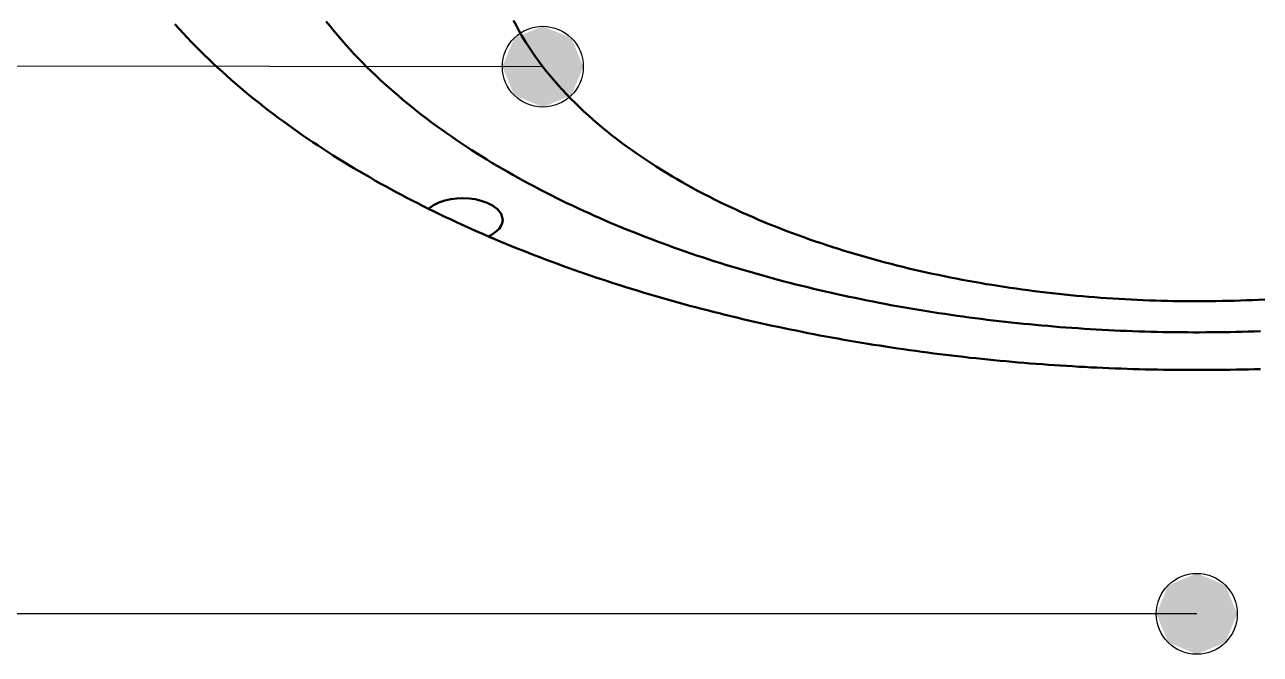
# Model space of a CAD drawing. Header units: millimetres. Extents: x 0 to 841, y 0 to 594.
# Drawn here: x 312.32 to 336.76, y 337.7 to 350.16 of the extents above; entities that cross this region are included whole.
import ezdxf

# ---------------------------------------------------------------- set-up
doc = ezdxf.new("R2010")
doc.units = ezdxf.units.MM
for name, color, linetype, lineweight in [('ACH', 7, 'CONTINUOUS', 13), ('COTA', 7, 'CONTINUOUS', 25), ('FINA', 7, 'CONTINUOUS', 25), ('VIS', 7, 'CONTINUOUS', 50)]:
    doc.layers.add(name, color=color, linetype=linetype, lineweight=lineweight)

msp = doc.modelspace()

# ---------------------------------------------------------------- hatches: boundary and pattern name
at = {"layer": 'ACH'}
h = msp.add_hatch(color=7, dxfattribs=at)
h.dxf.hatch_style = 1
h.paths.add_polyline_path([(323.365, 349.329), (323.131, 349.895), (322.565, 350.129), (321.999, 349.895), (321.765, 349.329), (321.999, 348.764), (322.565, 348.529), (323.131, 348.764)])
h = msp.add_hatch(color=7, dxfattribs=at)
h.dxf.hatch_style = 1
h.paths.add_polyline_path([(336.3, 338.504), (336.066, 339.07), (335.5, 339.304), (334.934, 339.07), (334.7, 338.504), (334.934, 337.939), (335.5, 337.704), (336.066, 337.939)])

# ---------------------------------------------------------------- linework, layer by layer
at = {"layer": 'COTA'}
for p, q in [((322.565, 349.329), (143.824, 349.5)), ((335.5, 338.504), (144.213, 338.504))]:
    msp.add_line(p, q, dxfattribs=at)
for centre in [(322.565, 349.329), (335.5, 338.504)]:
    msp.add_circle(centre, 0.8, dxfattribs=at)
at = {"layer": 'FINA'}
for points in [[(336.758, 344.096), (336.638, 344.092), (336.518, 344.088), (336.398, 344.085), (336.277, 344.082), (336.157, 344.079), (336.037, 344.077), (335.916, 344.076), (335.796, 344.074), (335.676, 344.074), (335.555, 344.073), (335.435, 344.073), (335.315, 344.074), (335.194, 344.075), (335.074, 344.076), (334.954, 344.078), (334.833, 344.08), (334.713, 344.082), (334.593, 344.085), (334.473, 344.088), (334.352, 344.092), (334.232, 344.096), (334.112, 344.101), (333.992, 344.106), (333.871, 344.111), (333.751, 344.117), (333.631, 344.124), (333.511, 344.13), (333.391, 344.137), (333.271, 344.145), (333.151, 344.153), (333.031, 344.161), (332.911, 344.17), (332.791, 344.179), (332.671, 344.189), (332.551, 344.199), (332.431, 344.21), (332.311, 344.221), (332.191, 344.232), (332.072, 344.244), (331.952, 344.256), (331.832, 344.269), (331.713, 344.282), (331.593, 344.295), (331.473, 344.309), (331.354, 344.324), (331.235, 344.338), (331.115, 344.354), (330.996, 344.369), (330.877, 344.385), (330.758, 344.402), (330.638, 344.419), (330.519, 344.437), (330.4, 344.454), (330.281, 344.473), (330.163, 344.492), (330.044, 344.511), (329.925, 344.531), (329.806, 344.551), (329.688, 344.571), (329.569, 344.592), (329.451, 344.614), (329.333, 344.636), (329.215, 344.658), (329.096, 344.681), (328.978, 344.705), (328.86, 344.729), (328.743, 344.753), (328.625, 344.778), (328.507, 344.803), (328.39, 344.829), (328.272, 344.855), (328.155, 344.882), (328.038, 344.909), (327.921, 344.937), (327.804, 344.965), (327.687, 344.993), (327.57, 345.022), (327.453, 345.052), (327.337, 345.082), (327.221, 345.113), (327.104, 345.144), (326.988, 345.176), (326.872, 345.208), (326.756, 345.241), (326.641, 345.274), (326.525, 345.307), (326.41, 345.342), (326.295, 345.376), (326.18, 345.412), (326.065, 345.448), (325.95, 345.484), (325.836, 345.521), (325.721, 345.558), (325.607, 345.596), (325.493, 345.635), (325.379, 345.674), (325.266, 345.714), (325.152, 345.754), (325.039, 345.795), (324.926, 345.836), (324.813, 345.878), (324.701, 345.921), (324.588, 345.964), (324.476, 346.007), (324.364, 346.052), (324.253, 346.097), (324.141, 346.142), (324.03, 346.188), (323.919, 346.235), (323.809, 346.282), (323.698, 346.33), (323.588, 346.379), (323.479, 346.428), (323.369, 346.478), (323.26, 346.528), (323.151, 346.58), (323.042, 346.631), (322.934, 346.684), (322.826, 346.737), (322.719, 346.791), (322.611, 346.845), (322.504, 346.901), (322.398, 346.957), (322.292, 347.013), (322.186, 347.071), (322.08, 347.129), (321.975, 347.187), (321.871, 347.247), (321.767, 347.307), (321.663, 347.368), (321.56, 347.43), (321.457, 347.492), (321.355, 347.556), (321.253, 347.62), (321.151, 347.685), (321.05, 347.75), (320.95, 347.817), (320.85, 347.884), (320.751, 347.952), (320.652, 348.021), (320.554, 348.091), (320.457, 348.161), (320.36, 348.233), (320.264, 348.305), (320.168, 348.378), (320.073, 348.452), (319.979, 348.527), (319.886, 348.603), (319.793, 348.679), (319.701, 348.757), (319.61, 348.836), (319.52, 348.915), (319.43, 348.995), (319.342, 349.077), (319.254, 349.159), (319.167, 349.243), (319.081, 349.327), (318.996, 349.412), (318.912, 349.498), (318.829, 349.586), (318.748, 349.674), (318.667, 349.763), (318.587, 349.853), (318.509, 349.945), (318.432, 350.037), (318.356, 350.13), (318.281, 350.225)], [(321.986, 350.241), (322.042, 350.134), (322.099, 350.029), (322.16, 349.925), (322.222, 349.822), (322.287, 349.721), (322.353, 349.621), (322.422, 349.522), (322.493, 349.425), (322.565, 349.329), (322.64, 349.234), (322.716, 349.141), (322.793, 349.05), (322.873, 348.959), (322.953, 348.87), (323.035, 348.783), (323.119, 348.696), (323.204, 348.611), (323.29, 348.527), (323.378, 348.445), (323.466, 348.364), (323.556, 348.284), (323.647, 348.205), (323.739, 348.128), (323.832, 348.051), (323.926, 347.976), (324.021, 347.903), (324.116, 347.83), (324.213, 347.758), (324.31, 347.688), (324.409, 347.619), (324.508, 347.551), (324.607, 347.483), (324.708, 347.417), (324.809, 347.352), (324.911, 347.289), (325.013, 347.226), (325.116, 347.164), (325.22, 347.103), (325.324, 347.043), (325.429, 346.984), (325.534, 346.926), (325.64, 346.869), (325.746, 346.813), (325.853, 346.758), (325.96, 346.704), (326.068, 346.651), (326.176, 346.598), (326.285, 346.547), (326.394, 346.496), (326.503, 346.446), (326.613, 346.397), (326.723, 346.349), (326.834, 346.302), (326.945, 346.256), (327.056, 346.21), (327.167, 346.165), (327.279, 346.121), (327.391, 346.078), (327.504, 346.036), (327.617, 345.994), (327.73, 345.953), (327.843, 345.913), (327.956, 345.873), (328.07, 345.835), (328.184, 345.797), (328.299, 345.76), (328.413, 345.723), (328.528, 345.687), (328.643, 345.652), (328.758, 345.618), (328.873, 345.584), (328.989, 345.551), (329.105, 345.519), (329.221, 345.487), (329.337, 345.456), (329.453, 345.426), (329.57, 345.397), (329.686, 345.368), (329.803, 345.339), (329.92, 345.312), (330.037, 345.285), (330.155, 345.258), (330.272, 345.233), (330.39, 345.208), (330.507, 345.183), (330.625, 345.159), (330.743, 345.136), (330.861, 345.114), (330.979, 345.092), (331.097, 345.07), (331.216, 345.05), (331.334, 345.029), (331.453, 345.01), (331.572, 344.991), (331.69, 344.973), (331.809, 344.955), (331.928, 344.938), (332.047, 344.921), (332.166, 344.905), (332.286, 344.89), (332.405, 344.875), (332.524, 344.861), (332.644, 344.847), (332.763, 344.834), (332.883, 344.821), (333.002, 344.81), (333.122, 344.798), (333.242, 344.787), (333.362, 344.777), (333.481, 344.768), (333.601, 344.758), (333.721, 344.75), (333.841, 344.742), (333.961, 344.735), (334.081, 344.728), (334.201, 344.721), (334.321, 344.716), (334.441, 344.711), (334.561, 344.706), (334.681, 344.702), (334.802, 344.698), (334.922, 344.695), (335.042, 344.693), (335.162, 344.691), (335.282, 344.69), (335.402, 344.689), (335.523, 344.689), (335.643, 344.689), (335.763, 344.69), (335.883, 344.692), (336.003, 344.694), (336.124, 344.696), (336.244, 344.7), (336.364, 344.703), (336.484, 344.708), (336.604, 344.712), (336.724, 344.718), (336.844, 344.724)], [(336.763, 343.348), (336.643, 343.344), (336.523, 343.341), (336.403, 343.338), (336.283, 343.336), (336.163, 343.334), (336.043, 343.332), (335.923, 343.331), (335.803, 343.33), (335.683, 343.329), (335.563, 343.329), (335.443, 343.329), (335.323, 343.329), (335.203, 343.33), (335.083, 343.331), (334.963, 343.332), (334.843, 343.334), (334.723, 343.336), (334.603, 343.338), (334.483, 343.341), (334.363, 343.344), (334.243, 343.348), (334.123, 343.351), (334.003, 343.355), (333.883, 343.36), (333.763, 343.365), (333.644, 343.37), (333.524, 343.376), (333.404, 343.381), (333.284, 343.388), (333.164, 343.394), (333.044, 343.401), (332.925, 343.408), (332.805, 343.416), (332.685, 343.424), (332.565, 343.432), (332.446, 343.441), (332.326, 343.45), (332.206, 343.459), (332.087, 343.469), (331.967, 343.479), (331.848, 343.49), (331.728, 343.5), (331.609, 343.511), (331.489, 343.523), (331.37, 343.535), (331.25, 343.547), (331.131, 343.56), (331.012, 343.572), (330.893, 343.586), (330.773, 343.599), (330.654, 343.613), (330.535, 343.628), (330.416, 343.642), (330.297, 343.658), (330.178, 343.673), (330.059, 343.689), (329.94, 343.705), (329.821, 343.722), (329.702, 343.738), (329.584, 343.756), (329.465, 343.773), (329.346, 343.791), (329.228, 343.81), (329.109, 343.828), (328.991, 343.848), (328.872, 343.867), (328.754, 343.887), (328.636, 343.907), (328.517, 343.928), (328.399, 343.949), (328.281, 343.97), (328.163, 343.992), (328.045, 344.014), (327.927, 344.037), (327.81, 344.06), (327.692, 344.083), (327.574, 344.107), (327.457, 344.131), (327.339, 344.155), (327.222, 344.18), (327.104, 344.205), (326.987, 344.231), (326.87, 344.257), (326.753, 344.283), (326.636, 344.31), (326.519, 344.337), (326.402, 344.365), (326.286, 344.393), (326.169, 344.422), (326.053, 344.45), (325.936, 344.48), (325.82, 344.509), (325.704, 344.54), (325.588, 344.57), (325.472, 344.601), (325.356, 344.632), (325.24, 344.664), (325.125, 344.696), (325.009, 344.729), (324.894, 344.762), (324.779, 344.796), (324.664, 344.829), (324.549, 344.864), (324.434, 344.899), (324.319, 344.934), (324.204, 344.97), (324.09, 345.006), (323.976, 345.042), (323.862, 345.079), (323.748, 345.117), (323.634, 345.155), (323.52, 345.193), (323.407, 345.232), (323.293, 345.271), (323.18, 345.311), (323.067, 345.351), (322.954, 345.392), (322.841, 345.433), (322.729, 345.475), (322.616, 345.517), (322.504, 345.559), (322.392, 345.603), (322.28, 345.646), (322.169, 345.69), (322.057, 345.735), (321.946, 345.78), (321.835, 345.825), (321.724, 345.872), (321.614, 345.918), (321.503, 345.965), (321.393, 346.013), (321.283, 346.061), (321.174, 346.11), (321.064, 346.159), (320.955, 346.209), (320.846, 346.259), (320.737, 346.31), (320.629, 346.361), (320.521, 346.413), (320.413, 346.465), (320.305, 346.518), (320.198, 346.572), (320.091, 346.626), (319.984, 346.681), (319.877, 346.736), (319.771, 346.792), (319.665, 346.848), (319.56, 346.906), (319.454, 346.963), (319.349, 347.021), (319.245, 347.08), (319.141, 347.14), (319.037, 347.2), (318.933, 347.26), (318.83, 347.322), (318.727, 347.383), (318.625, 347.446), (318.523, 347.509), (318.421, 347.573), (318.32, 347.638), (318.219, 347.703), (318.119, 347.768), (318.019, 347.835), (317.919, 347.902), (317.82, 347.97), (317.722, 348.038), (317.624, 348.108), (317.526, 348.177), (317.429, 348.248), (317.333, 348.319), (317.237, 348.391), (317.141, 348.464), (317.046, 348.537), (316.952, 348.612), (316.858, 348.687), (316.765, 348.762), (316.673, 348.839), (316.581, 348.916), (316.489, 348.994), (316.399, 349.072), (316.309, 349.152), (316.22, 349.232), (316.131, 349.313), (316.043, 349.395), (315.956, 349.478), (315.87, 349.561), (315.785, 349.645), (315.7, 349.73), (315.616, 349.816), (315.533, 349.903), (315.451, 349.991), (315.37, 350.079), (315.29, 350.168)], [(320.301, 346.52), (320.4, 346.591), (320.51, 346.643), (320.625, 346.681), (320.744, 346.707), (320.865, 346.721), (320.986, 346.726), (321.108, 346.72), (321.228, 346.705), (321.347, 346.678), (321.462, 346.638), (321.571, 346.584), (321.668, 346.512), (321.743, 346.417), (321.773, 346.3)], [(321.773, 346.3), (321.764, 346.234), (321.738, 346.173), (321.699, 346.12), (321.651, 346.073), (321.598, 346.033), (321.541, 345.999)], [(321.541, 345.999), (321.532, 345.994), (321.523, 345.99), (321.514, 345.985), (321.505, 345.981), (321.496, 345.977), (321.487, 345.972)]]:
    msp.add_lwpolyline(points, dxfattribs=at)
at = {"layer": 'VIS'}
for points in [[(336.758, 344.096), (336.638, 344.092), (336.518, 344.088), (336.398, 344.085), (336.277, 344.082), (336.157, 344.079), (336.037, 344.077), (335.916, 344.076), (335.796, 344.074), (335.676, 344.074), (335.555, 344.073), (335.435, 344.073), (335.315, 344.074), (335.194, 344.075), (335.074, 344.076), (334.954, 344.078), (334.833, 344.08), (334.713, 344.082), (334.593, 344.085), (334.473, 344.088), (334.352, 344.092), (334.232, 344.096), (334.112, 344.101), (333.992, 344.106), (333.871, 344.111), (333.751, 344.117), (333.631, 344.124), (333.511, 344.13), (333.391, 344.137), (333.271, 344.145), (333.151, 344.153), (333.031, 344.161), (332.911, 344.17), (332.791, 344.179), (332.671, 344.189), (332.551, 344.199), (332.431, 344.21), (332.311, 344.221), (332.191, 344.232), (332.072, 344.244), (331.952, 344.256), (331.832, 344.269), (331.713, 344.282), (331.593, 344.295), (331.473, 344.309), (331.354, 344.324), (331.235, 344.338), (331.115, 344.354), (330.996, 344.369), (330.877, 344.385), (330.758, 344.402), (330.638, 344.419), (330.519, 344.437), (330.4, 344.454), (330.281, 344.473), (330.163, 344.492), (330.044, 344.511), (329.925, 344.531), (329.806, 344.551), (329.688, 344.571), (329.569, 344.592), (329.451, 344.614), (329.333, 344.636), (329.215, 344.658), (329.096, 344.681), (328.978, 344.705), (328.86, 344.729), (328.743, 344.753), (328.625, 344.778), (328.507, 344.803), (328.39, 344.829), (328.272, 344.855), (328.155, 344.882), (328.038, 344.909), (327.921, 344.937), (327.804, 344.965), (327.687, 344.993), (327.57, 345.022), (327.453, 345.052), (327.337, 345.082), (327.221, 345.113), (327.104, 345.144), (326.988, 345.176), (326.872, 345.208), (326.756, 345.241), (326.641, 345.274), (326.525, 345.307), (326.41, 345.342), (326.295, 345.376), (326.18, 345.412), (326.065, 345.448), (325.95, 345.484), (325.836, 345.521), (325.721, 345.558), (325.607, 345.596), (325.493, 345.635), (325.379, 345.674), (325.266, 345.714), (325.152, 345.754), (325.039, 345.795), (324.926, 345.836), (324.813, 345.878), (324.701, 345.921), (324.588, 345.964), (324.476, 346.007), (324.364, 346.052), (324.253, 346.097), (324.141, 346.142), (324.03, 346.188), (323.919, 346.235), (323.809, 346.282), (323.698, 346.33), (323.588, 346.379), (323.479, 346.428), (323.369, 346.478), (323.26, 346.528), (323.151, 346.58), (323.042, 346.631), (322.934, 346.684), (322.826, 346.737), (322.719, 346.791), (322.611, 346.845), (322.504, 346.901), (322.398, 346.957), (322.292, 347.013), (322.186, 347.071), (322.08, 347.129), (321.975, 347.187), (321.871, 347.247), (321.767, 347.307), (321.663, 347.368), (321.56, 347.43), (321.457, 347.492), (321.355, 347.556), (321.253, 347.62), (321.151, 347.685), (321.05, 347.75), (320.95, 347.817), (320.85, 347.884), (320.751, 347.952), (320.652, 348.021), (320.554, 348.091), (320.457, 348.161), (320.36, 348.233), (320.264, 348.305), (320.168, 348.378), (320.073, 348.452), (319.979, 348.527), (319.886, 348.603), (319.793, 348.679), (319.701, 348.757), (319.61, 348.836), (319.52, 348.915), (319.43, 348.995), (319.342, 349.077), (319.254, 349.159), (319.167, 349.243), (319.081, 349.327), (318.996, 349.412), (318.912, 349.498), (318.829, 349.586), (318.748, 349.674), (318.667, 349.763), (318.587, 349.853), (318.509, 349.945), (318.432, 350.037), (318.356, 350.13), (318.281, 350.225)], [(321.986, 350.241), (322.042, 350.134), (322.099, 350.029), (322.16, 349.925), (322.222, 349.822), (322.287, 349.721), (322.353, 349.621), (322.422, 349.522), (322.493, 349.425), (322.565, 349.329), (322.64, 349.234), (322.716, 349.141), (322.793, 349.05), (322.873, 348.959), (322.953, 348.87), (323.035, 348.783), (323.119, 348.696), (323.204, 348.611), (323.29, 348.527), (323.378, 348.445), (323.466, 348.364), (323.556, 348.284), (323.647, 348.205), (323.739, 348.128), (323.832, 348.051), (323.926, 347.976), (324.021, 347.903), (324.116, 347.83), (324.213, 347.758), (324.31, 347.688), (324.409, 347.619), (324.508, 347.551), (324.607, 347.483), (324.708, 347.417), (324.809, 347.352), (324.911, 347.289), (325.013, 347.226), (325.116, 347.164), (325.22, 347.103), (325.324, 347.043), (325.429, 346.984), (325.534, 346.926), (325.64, 346.869), (325.746, 346.813), (325.853, 346.758), (325.96, 346.704), (326.068, 346.651), (326.176, 346.598), (326.285, 346.547), (326.394, 346.496), (326.503, 346.446), (326.613, 346.397), (326.723, 346.349), (326.834, 346.302), (326.945, 346.256), (327.056, 346.21), (327.167, 346.165), (327.279, 346.121), (327.391, 346.078), (327.504, 346.036), (327.617, 345.994), (327.73, 345.953), (327.843, 345.913), (327.956, 345.873), (328.07, 345.835), (328.184, 345.797), (328.299, 345.76), (328.413, 345.723), (328.528, 345.687), (328.643, 345.652), (328.758, 345.618), (328.873, 345.584), (328.989, 345.551), (329.105, 345.519), (329.221, 345.487), (329.337, 345.456), (329.453, 345.426), (329.57, 345.397), (329.686, 345.368), (329.803, 345.339), (329.92, 345.312), (330.037, 345.285), (330.155, 345.258), (330.272, 345.233), (330.39, 345.208), (330.507, 345.183), (330.625, 345.159), (330.743, 345.136), (330.861, 345.114), (330.979, 345.092), (331.097, 345.07), (331.216, 345.05), (331.334, 345.029), (331.453, 345.01), (331.572, 344.991), (331.69, 344.973), (331.809, 344.955), (331.928, 344.938), (332.047, 344.921), (332.166, 344.905), (332.286, 344.89), (332.405, 344.875), (332.524, 344.861), (332.644, 344.847), (332.763, 344.834), (332.883, 344.821), (333.002, 344.81), (333.122, 344.798), (333.242, 344.787), (333.362, 344.777), (333.481, 344.768), (333.601, 344.758), (333.721, 344.75), (333.841, 344.742), (333.961, 344.735), (334.081, 344.728), (334.201, 344.721), (334.321, 344.716), (334.441, 344.711), (334.561, 344.706), (334.681, 344.702), (334.802, 344.698), (334.922, 344.695), (335.042, 344.693), (335.162, 344.691), (335.282, 344.69), (335.402, 344.689), (335.523, 344.689), (335.643, 344.689), (335.763, 344.69), (335.883, 344.692), (336.003, 344.694), (336.124, 344.696), (336.244, 344.7), (336.364, 344.703), (336.484, 344.708), (336.604, 344.712), (336.724, 344.718), (336.844, 344.724)], [(336.763, 343.348), (336.643, 343.344), (336.523, 343.341), (336.403, 343.338), (336.283, 343.336), (336.163, 343.334), (336.043, 343.332), (335.923, 343.331), (335.803, 343.33), (335.683, 343.329), (335.563, 343.329), (335.443, 343.329), (335.323, 343.329), (335.203, 343.33), (335.083, 343.331), (334.963, 343.332), (334.843, 343.334), (334.723, 343.336), (334.603, 343.338), (334.483, 343.341), (334.363, 343.344), (334.243, 343.348), (334.123, 343.351), (334.003, 343.355), (333.883, 343.36), (333.763, 343.365), (333.644, 343.37), (333.524, 343.376), (333.404, 343.381), (333.284, 343.388), (333.164, 343.394), (333.044, 343.401), (332.925, 343.408), (332.805, 343.416), (332.685, 343.424), (332.565, 343.432), (332.446, 343.441), (332.326, 343.45), (332.206, 343.459), (332.087, 343.469), (331.967, 343.479), (331.848, 343.49), (331.728, 343.5), (331.609, 343.511), (331.489, 343.523), (331.37, 343.535), (331.25, 343.547), (331.131, 343.56), (331.012, 343.572), (330.893, 343.586), (330.773, 343.599), (330.654, 343.613), (330.535, 343.628), (330.416, 343.642), (330.297, 343.658), (330.178, 343.673), (330.059, 343.689), (329.94, 343.705), (329.821, 343.722), (329.702, 343.738), (329.584, 343.756), (329.465, 343.773), (329.346, 343.791), (329.228, 343.81), (329.109, 343.828), (328.991, 343.848), (328.872, 343.867), (328.754, 343.887), (328.636, 343.907), (328.517, 343.928), (328.399, 343.949), (328.281, 343.97), (328.163, 343.992), (328.045, 344.014), (327.927, 344.037), (327.81, 344.06), (327.692, 344.083), (327.574, 344.107), (327.457, 344.131), (327.339, 344.155), (327.222, 344.18), (327.104, 344.205), (326.987, 344.231), (326.87, 344.257), (326.753, 344.283), (326.636, 344.31), (326.519, 344.337), (326.402, 344.365), (326.286, 344.393), (326.169, 344.422), (326.053, 344.45), (325.936, 344.48), (325.82, 344.509), (325.704, 344.54), (325.588, 344.57), (325.472, 344.601), (325.356, 344.632), (325.24, 344.664), (325.125, 344.696), (325.009, 344.729), (324.894, 344.762), (324.779, 344.796), (324.664, 344.829), (324.549, 344.864), (324.434, 344.899), (324.319, 344.934), (324.204, 344.97), (324.09, 345.006), (323.976, 345.042), (323.862, 345.079), (323.748, 345.117), (323.634, 345.155), (323.52, 345.193), (323.407, 345.232), (323.293, 345.271), (323.18, 345.311), (323.067, 345.351), (322.954, 345.392), (322.841, 345.433), (322.729, 345.475), (322.616, 345.517), (322.504, 345.559), (322.392, 345.603), (322.28, 345.646), (322.169, 345.69), (322.057, 345.735), (321.946, 345.78), (321.835, 345.825), (321.724, 345.872), (321.614, 345.918), (321.503, 345.965), (321.393, 346.013), (321.283, 346.061), (321.174, 346.11), (321.064, 346.159), (320.955, 346.209), (320.846, 346.259), (320.737, 346.31), (320.629, 346.361), (320.521, 346.413), (320.413, 346.465), (320.305, 346.518), (320.198, 346.572), (320.091, 346.626), (319.984, 346.681), (319.877, 346.736), (319.771, 346.792), (319.665, 346.848), (319.56, 346.906), (319.454, 346.963), (319.349, 347.021), (319.245, 347.08), (319.141, 347.14), (319.037, 347.2), (318.933, 347.26), (318.83, 347.322), (318.727, 347.383), (318.625, 347.446), (318.523, 347.509), (318.421, 347.573), (318.32, 347.638), (318.219, 347.703), (318.119, 347.768), (318.019, 347.835), (317.919, 347.902), (317.82, 347.97), (317.722, 348.038), (317.624, 348.108), (317.526, 348.177), (317.429, 348.248), (317.333, 348.319), (317.237, 348.391), (317.141, 348.464), (317.046, 348.537), (316.952, 348.612), (316.858, 348.687), (316.765, 348.762), (316.673, 348.839), (316.581, 348.916), (316.489, 348.994), (316.399, 349.072), (316.309, 349.152), (316.22, 349.232), (316.131, 349.313), (316.043, 349.395), (315.956, 349.478), (315.87, 349.561), (315.785, 349.645), (315.7, 349.73), (315.616, 349.816), (315.533, 349.903), (315.451, 349.991), (315.37, 350.079), (315.29, 350.168)], [(320.301, 346.52), (320.4, 346.591), (320.51, 346.643), (320.625, 346.681), (320.744, 346.707), (320.865, 346.721), (320.986, 346.726), (321.108, 346.72), (321.228, 346.705), (321.347, 346.678), (321.462, 346.638), (321.571, 346.584), (321.668, 346.512), (321.743, 346.417), (321.773, 346.3)], [(321.773, 346.3), (321.764, 346.234), (321.738, 346.173), (321.699, 346.12), (321.651, 346.073), (321.598, 346.033), (321.541, 345.999)], [(321.541, 345.999), (321.532, 345.994), (321.523, 345.99), (321.514, 345.985), (321.505, 345.981), (321.496, 345.977), (321.487, 345.972)]]:
    msp.add_lwpolyline(points, dxfattribs=at)

doc.saveas('drawing.dxf')
